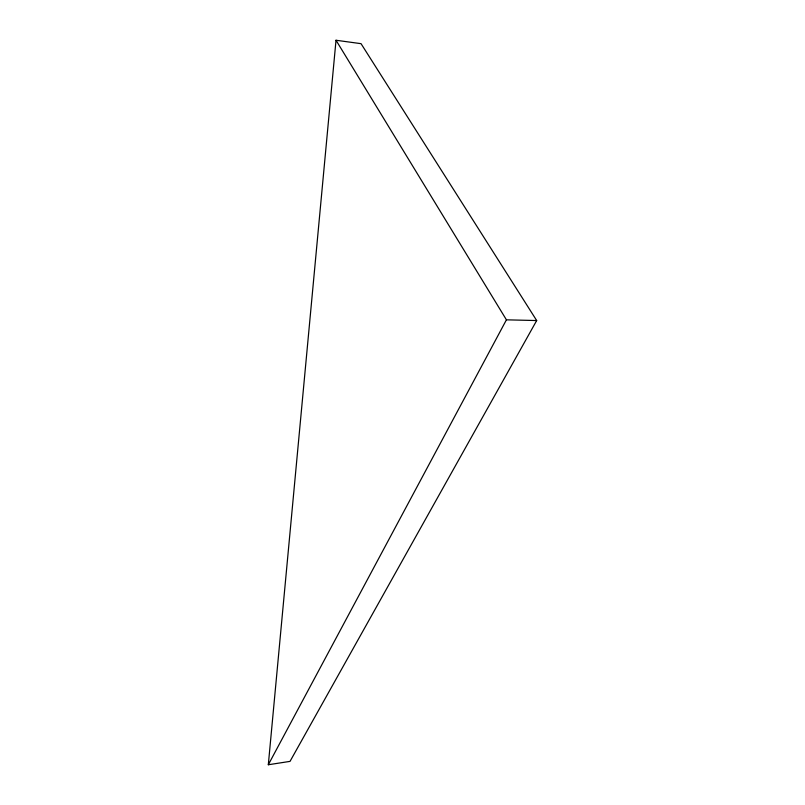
<?xml version="1.0" encoding="UTF-8"?>
<svg xmlns="http://www.w3.org/2000/svg" width="805" height="805" viewBox="0 0 805 805"><rect width="100%" height="100%" fill="white"/><g stroke="black" fill="none" stroke-linecap="round" stroke-linejoin="round"><path stroke-width="1.21" d="M268.317 764.75L336.017 40.25L361.043 43.671L536.683 320.551L290.021 761.379L268.317 764.75L506.425 319.827L336.017 40.25M506.425 319.827L536.683 320.551"/></g></svg>
